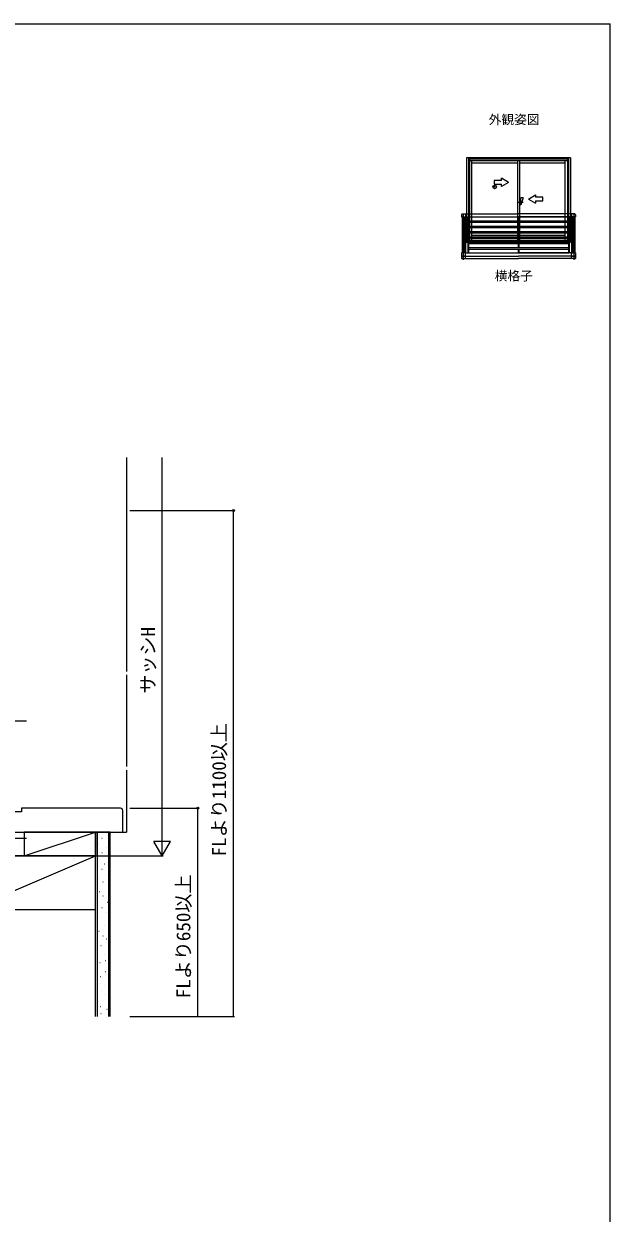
# Model space of a CAD drawing. Units: millimetres, scale not verified. Extents: x -700 to 700, y -1044 to 1038.
# Drawn here: x 207 to 700, y -3 to 996 of the extents above; entities that cross this region are included whole.
import ezdxf
from ezdxf.enums import TextEntityAlignment as Align

# ---------------------------------------------------------------- set-up
doc = ezdxf.new("R2010")
doc.units = ezdxf.units.MM
doc.header["$LTSCALE"] = 6
doc.header["$PDMODE"] = 32
doc.header["$PDSIZE"] = 3
for name, color, linetype in [('0-2_USER1', 3, 'Continuous'), ('0-6_YKK_13', 4, 'Continuous'), ('0-7_YKK_A1', 4, 'Continuous'), ('0-8_YKK_D', 6, 'Continuous'), ('0-9_YKK_ZWAK', 7, 'Continuous'), ('0-A_YSS_K', 3, 'Continuous')]:
    doc.layers.add(name, color=color, linetype=linetype)
doc.styles.add('ＭＳ ゴシック', font='')
doc.styles.get('ＭＳ ゴシック').set_extended_font_data('MS Gothic')

msp = doc.modelspace()

# ---------------------------------------------------------------- linework, layer by layer
at = {"layer": '0-6_YKK_13'}
for p, q in [((108.335, 410.799), (209.38, 410.799)), ((108.335, 312.299), (209.38, 312.299))]:
    msp.add_line(p, q, dxfattribs=at)
at = {"layer": '0-7_YKK_A1'}
for p, q in [((666.511, 883.732), (579.311, 883.732)), ((579.311, 883.732), (579.311, 812.382)), ((580.911, 883.732), (580.911, 812.382)), ((581.661, 883.732), (581.661, 812.382)), ((664.161, 882.407), (581.661, 882.407)), ((664.161, 880.982), (581.661, 880.982)), ((583.611, 814.157), (583.611, 880.982)), ((622.036, 879.132), (583.611, 879.132)), ((622.036, 880.982), (622.036, 814.157)), ((623.786, 880.982), (623.786, 814.157)), ((662.211, 879.132), (623.786, 879.132)), ((662.211, 814.157), (662.211, 880.982)), ((664.161, 883.732), (664.161, 812.382)), ((664.911, 883.732), (664.911, 812.382)), ((666.511, 883.732), (666.511, 812.382)), ((667.011, 882.482), (666.511, 882.482)), ((614.536, 863.013), (608.536, 866.477)), ((608.536, 864.513), (608.536, 866.477)), ((614.536, 863.013), (608.536, 859.549)), ((608.536, 859.549), (608.536, 861.513)), ((624.787, 844.132), (624.787, 850.132)), ((626.787, 850.132), (624.787, 844.132)), ((626.787, 850.132), (624.787, 850.132)), ((631.286, 849.013), (637.286, 852.477)), ((637.286, 852.477), (637.286, 850.513)), ((626.787, 846.132), (621.787, 846.132)), ((624.787, 848.132), (623.787, 848.132)), ((624.787, 844.132), (623.787, 844.132)), ((631.286, 849.013), (637.286, 845.549)), ((637.286, 847.513), (637.286, 845.549)), ((574.986, 835.832), (574.986, 833.957)), ((574.986, 833.957), (578.461, 833.957)), ((575.561, 833.957), (575.561, 803.757)), ((575.661, 836.507), (578.461, 836.507)), ((576.461, 836.81), (576.461, 797.925)), ((577.361, 833.957), (577.361, 803.757)), ((578.461, 836.507), (578.461, 833.957)), ((578.461, 836.482), (622.911, 836.482)), ((578.461, 833.982), (622.911, 833.982)), ((578.486, 833.982), (578.486, 803.732)), ((580.236, 833.982), (580.236, 803.732)), ((580.261, 833.982), (665.561, 833.982)), ((580.261, 833.982), (580.261, 803.732)), ((580.836, 833.982), (580.836, 803.732)), ((580.836, 830.682), (664.986, 830.682)), ((580.836, 829.482), (664.986, 829.482)), ((622.511, 833.982), (622.511, 830.682)), ((622.511, 829.482), (622.511, 826.192)), ((667.36, 836.482), (622.91, 836.482)), ((667.36, 833.982), (622.91, 833.982)), ((623.311, 833.982), (623.311, 830.682)), ((623.311, 829.482), (623.311, 826.192)), ((664.986, 833.982), (664.986, 803.732)), ((665.561, 833.982), (665.561, 803.732)), ((665.585, 833.982), (665.585, 803.732)), ((667.335, 833.982), (667.335, 803.732)), ((667.36, 836.507), (667.36, 833.957)), ((670.16, 836.507), (667.36, 836.507)), ((670.835, 833.957), (667.36, 833.957)), ((668.46, 833.957), (668.46, 803.757)), ((669.361, 836.81), (669.361, 797.925)), ((670.26, 833.957), (670.26, 803.757)), ((670.835, 835.832), (670.835, 833.957)), ((580.836, 826.192), (664.986, 826.192)), ((580.836, 824.992), (664.986, 824.992)), ((580.836, 821.702), (664.986, 821.702)), ((580.836, 820.502), (664.986, 820.502)), ((622.511, 824.992), (622.511, 821.702)), ((622.511, 820.502), (622.511, 817.212)), ((623.311, 824.992), (623.311, 821.702)), ((623.311, 820.502), (623.311, 817.212)), ((666.511, 812.382), (579.311, 812.382)), ((580.661, 812.222), (580.661, 812.382)), ((580.836, 817.212), (664.986, 817.212)), ((580.836, 816.012), (664.986, 816.012)), ((580.836, 812.722), (664.986, 812.722)), ((580.836, 811.522), (664.986, 811.522)), ((664.161, 814.157), (581.661, 814.157)), ((664.161, 813.132), (581.661, 813.132)), ((622.036, 818.432), (583.611, 818.432)), ((622.511, 816.012), (622.511, 812.722)), ((622.511, 811.522), (622.511, 808.232)), ((623.311, 816.012), (623.311, 812.722)), ((623.311, 811.522), (623.311, 808.232)), ((662.211, 818.432), (623.786, 818.432)), ((665.161, 812.222), (665.161, 812.382)), ((666.511, 813.982), (667.011, 813.982)), ((574.886, 801.157), (578.461, 801.157)), ((578.461, 801.007), (575.111, 801.007)), ((575.136, 801.157), (575.136, 801.007)), ((578.461, 803.732), (622.911, 803.732)), ((578.461, 801.132), (622.911, 801.132)), ((578.461, 800.932), (622.911, 800.932)), ((580.261, 803.732), (665.561, 803.732)), ((580.836, 808.232), (664.986, 808.232)), ((580.836, 807.032), (664.986, 807.032)), ((622.511, 807.032), (622.511, 803.757)), ((667.36, 803.732), (622.91, 803.732)), ((667.36, 801.132), (622.91, 801.132)), ((667.36, 800.932), (622.91, 800.932)), ((623.311, 807.032), (623.311, 803.757)), ((670.935, 801.157), (667.36, 801.157)), ((667.36, 801.007), (670.71, 801.007)), ((670.685, 801.157), (670.685, 801.007)), ((578.461, 798.982), (622.911, 798.982)), ((667.36, 798.982), (622.91, 798.982))]:
    msp.add_line(p, q, dxfattribs=at)
for points in [[(608.536, 864.513), (602.536, 864.513), (602.536, 861.513), (608.536, 861.513)], [(637.286, 847.513), (643.286, 847.513), (643.286, 850.513), (637.286, 850.513)], [(578.461, 803.757), (574.886, 803.757), (574.886, 801.157)], [(574.886, 800.782), (574.886, 799.627), (575.103, 799.097)], [(575.311, 798.957), (578.461, 798.957), (578.461, 803.757)], [(670.51, 798.957), (667.36, 798.957), (667.36, 803.757)], [(667.36, 803.757), (670.935, 803.757), (670.935, 801.157)], [(670.935, 800.782), (670.935, 799.627), (670.719, 799.097)]]:
    msp.add_lwpolyline(points, dxfattribs=at)
for centre, radius, start, end in [((575.661, 835.832), 0.675, 90, 180), ((670.16, 835.832), 0.675, 0, 90), ((575.111, 800.782), 0.225, 90, 180), ((670.71, 800.782), 0.225, 0, 90), ((575.311, 799.182), 0.225, 202.23243, 270), ((670.51, 799.182), 0.225, 270, 337.76757)]:
    msp.add_arc(centre, radius, start, end, dxfattribs=at)
msp.add_point((602.824, 859.132), dxfattribs=at)
at = {"layer": '0-8_YKK_D'}
for p, q in [((323.335, 311.299), (323.335, 631.804)), ((296.335, 587.299), (384.335, 587.299)), ((383.335, 162.299), (383.335, 587.299)), ((296.335, 337.299), (354.335, 337.299)), ((353.335, 162.299), (353.335, 337.299)), ((323.335, 297.299), (323.335, 321.547)), ((323.335, 297.299), (316.335, 309.423)), ((330.335, 309.423), (316.335, 309.423)), ((323.335, 297.299), (330.335, 309.423)), ((189.935, 297.299), (324.335, 297.299)), ((296.335, 162.299), (354.335, 162.299)), ((296.335, 162.299), (384.335, 162.299))]:
    msp.add_line(p, q, dxfattribs=at)
for centre in [(383.335, 587.299), (353.335, 337.299)]:
    msp.add_circle(centre, 0.85, dxfattribs=at)
at = {"layer": '0-9_YKK_ZWAK'}
msp.add_line((-700, 996.2), (700, 996.2), dxfattribs=at)
msp.add_lwpolyline([(-700, -1043.8), (700, -1043.8), (700, 996.2)], dxfattribs=at)
at = {"layer": '0-A_YSS_K'}
for p, q in [((293.335, 631.804), (293.335, 452.299)), ((293.335, 449.299), (293.335, 372.299)), ((293.335, 369.299), (293.335, 317.299)), ((190.335, 317.299), (267.335, 317.299)), ((207.335, 297.299), (267.335, 317.299)), ((207.335, 317.299), (207.335, 297.299)), ((267.335, 317.299), (207.335, 317.299)), ((267.335, 162.299), (267.335, 317.299)), ((279.835, 317.299), (267.335, 317.299)), ((267.335, 297.299), (267.335, 317.299)), ((268.835, 317.299), (268.835, 162.299)), ((272.804, 312.19), (273.004, 312.19)), ((276.534, 315.92), (276.734, 315.92)), ((278.335, 317.299), (278.335, 162.299)), ((279.835, 162.299), (279.835, 317.299)), ((289.335, 317.299), (293.335, 317.299)), ((269.82, 306.968), (270.02, 306.968)), ((272.804, 300.254), (273.004, 300.254)), ((276.534, 303.984), (276.734, 303.984)), ((162.335, 252.299), (267.335, 297.299)), ((207.335, 297.299), (267.335, 297.299)), ((269.82, 295.033), (270.02, 295.033)), ((275.042, 290.557), (275.242, 290.557)), ((272.804, 286.081), (273.004, 286.081)), ((276.534, 281.605), (276.734, 281.605)), ((269.82, 278.621), (270.02, 278.621)), ((273.55, 275.637), (273.75, 275.637)), ((276.534, 272.653), (276.734, 272.653)), ((270.566, 267.431), (270.766, 267.431)), ((273.55, 263.701), (273.75, 263.701)), ((272.804, 254.003), (273.004, 254.003)), ((277.28, 258.479), (277.48, 258.479)), ((272.058, 245.798), (272.258, 245.798)), ((276.534, 249.528), (276.734, 249.528)), ((270.316, 234.065), (270.516, 234.065)), ((273.517, 230.063), (273.717, 230.063)), ((275.118, 238.867), (275.318, 238.867)), ((271.917, 222.06), (272.117, 222.06)), ((276.719, 227.662), (276.919, 227.662)), ((275.118, 214.857), (275.318, 214.857)), ((271.117, 207.655), (271.317, 207.655)), ((275.798, 209.53), (275.998, 209.53)), ((275.836, 200.172), (276.036, 200.172)), ((271.202, 189.979), (271.402, 189.979)), ((271.614, 196.053), (271.814, 196.053)), ((272.025, 184.316), (272.225, 184.316)), ((275.115, 188.846), (275.315, 188.846)), ((275.424, 180.713), (275.624, 180.713)), ((271.717, 170.932), (271.917, 170.932)), ((271.922, 165.063), (272.122, 165.063)), ((276.866, 168.667), (277.066, 168.667))]:
    msp.add_line(p, q, dxfattribs=at)
for points in [[(288.335, 337.299), (205.335, 337.299), (205.335, 334.299), (193.335, 334.299), (191.335, 332.299), (191.335, 317.299)], [(191.335, 317.299), (290.335, 317.299), (290.335, 335.299)], [(267.335, 317.299), (267.335, 297.299), (190.335, 297.299)]]:
    msp.add_lwpolyline(points, dxfattribs=at)
msp.add_lwpolyline([(267.335, 252.299), (267.335, 297.299), (162.335, 297.299), (162.335, 252.299)], close=True, dxfattribs=at)
msp.add_arc((288.335, 335.299), 2, 0, 89.99998, dxfattribs=at)

# ---------------------------------------------------------------- texts
at = {"layer": '0-2_USER1', "style": 'ＭＳ ゴシック'}
for s, height, p in [('外観姿図', 7.82, (597.898, 909.533)), ('横格子', 7.845, (602.901, 778.24))]:
    msp.add_text(s, height=height, dxfattribs=at).set_placement(p, align=Align.BOTTOM_LEFT)
at = {"layer": '0-8_YKK_D', "style": 'ＭＳ ゴシック'}
for s, p in [('サッシH', (320.899, 433.597)), ('FLより1100以上', (380.626, 296.935)), ('FLより650以上', (350.626, 177.753))]:
    msp.add_text(s, height=11.73, rotation=90, dxfattribs=at).set_placement(p, align=Align.BOTTOM_LEFT)

doc.saveas('drawing.dxf')
